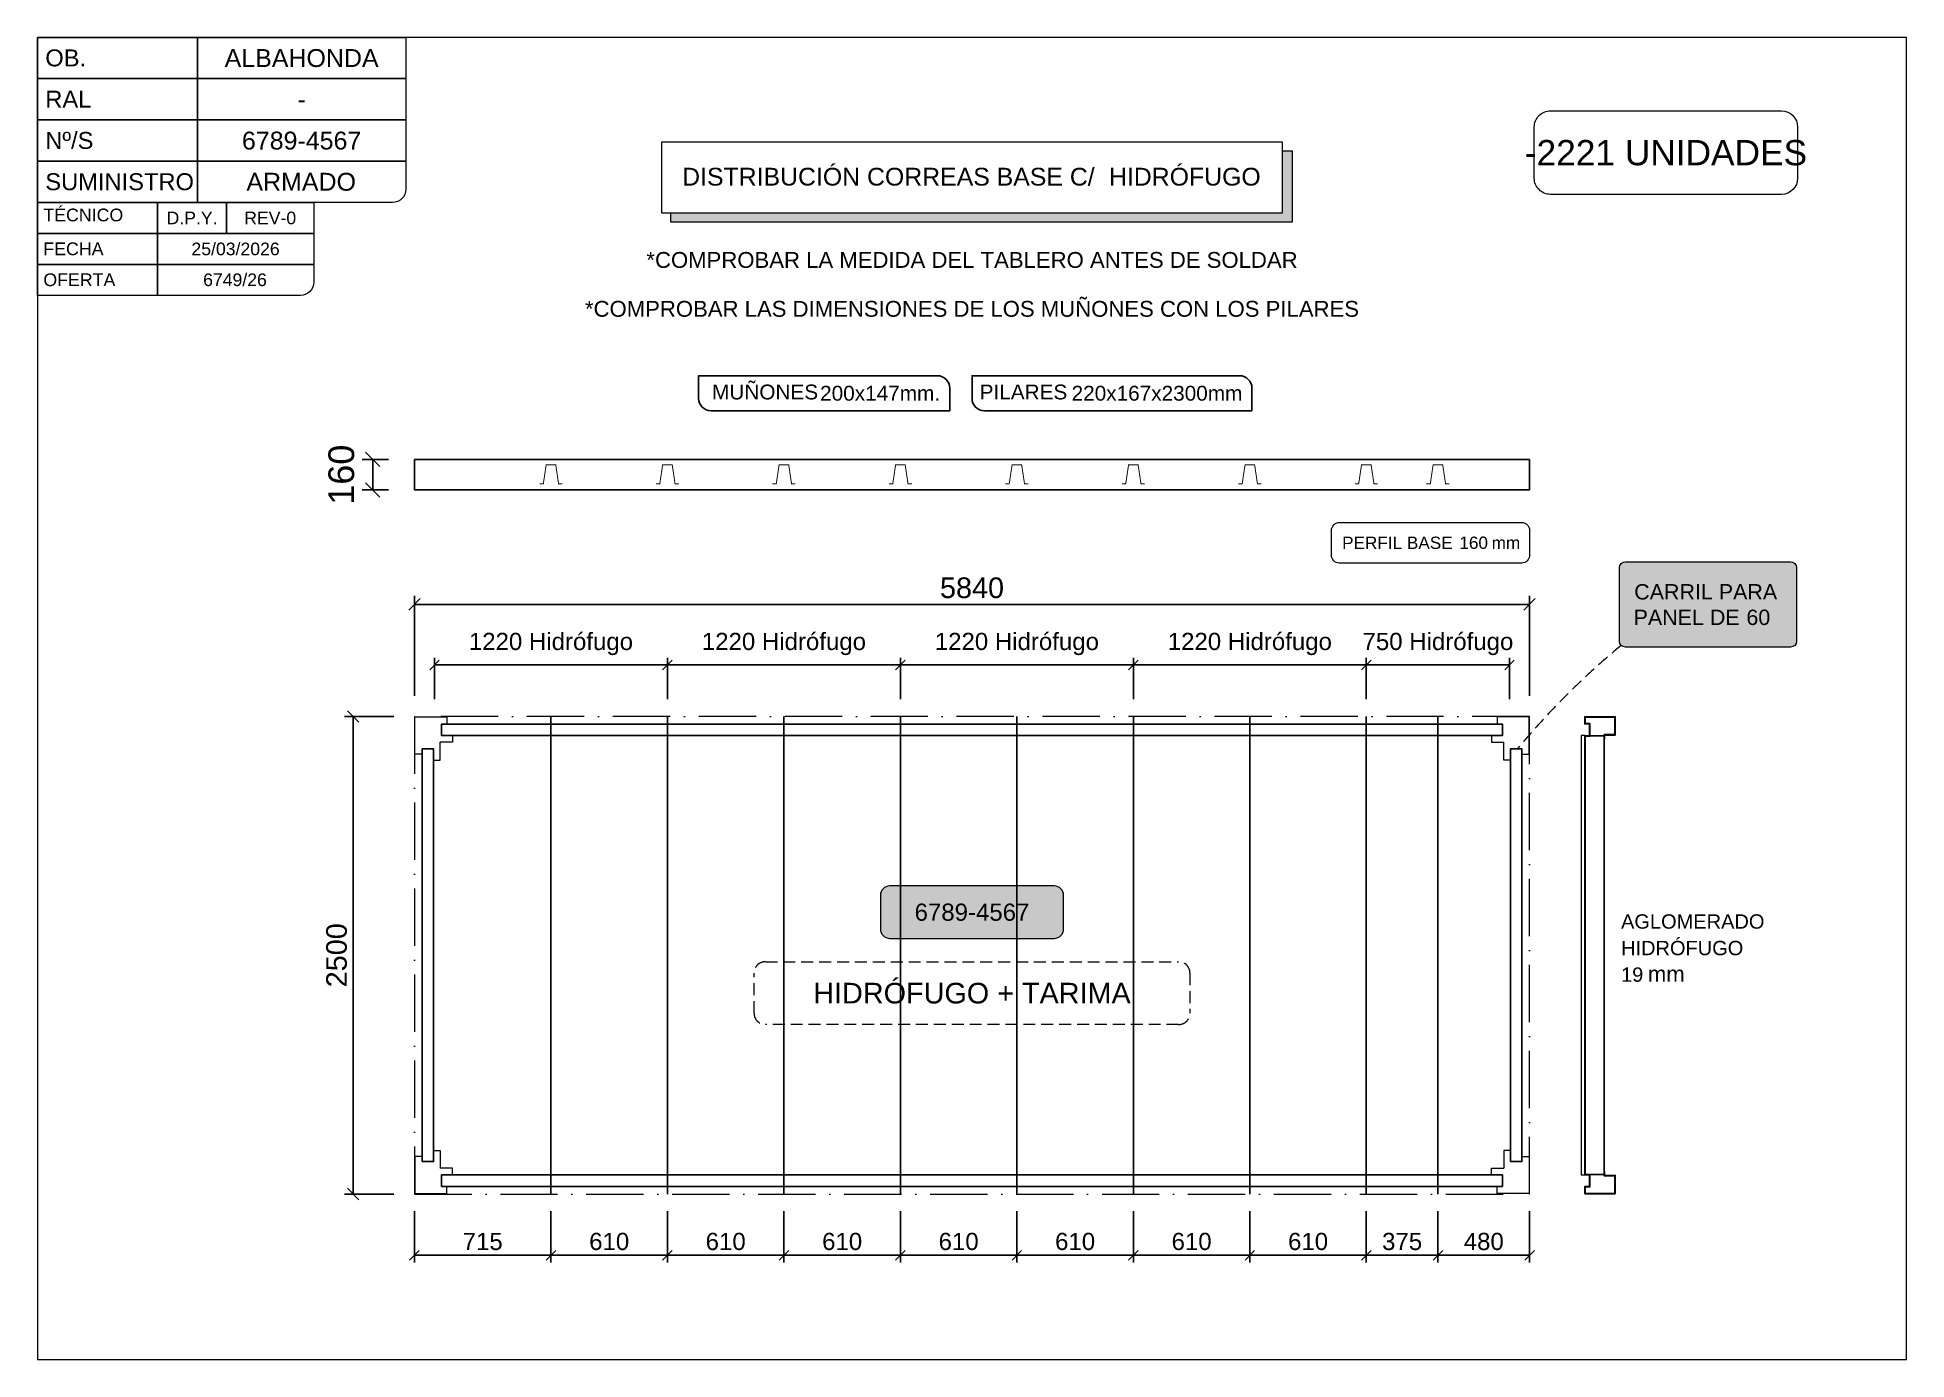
# Model space of a CAD drawing. Header units: millimetres. Extents: x 393890 to 403679, y -111189 to -104267.
import ezdxf
from ezdxf.enums import TextEntityAlignment as Align

# ---------------------------------------------------------------- set-up
doc = ezdxf.new("R2010")
doc.units = ezdxf.units.MM
doc.header["$LTSCALE"] = 25
doc.header["$PDMODE"] = 35
doc.header["$PDSIZE"] = 5
doc.linetypes.add('ACAD_ISO10W100', pattern=[18, 12, -3, 0, -3])
doc.linetypes.add('TRAZOS2', pattern=[0.375, 0.25, -0.125])
for name, color, linetype in [('_A-SOMBREJAT BLANC', 7, 'Continuous'), ('ALZ-CER-DIB', 8, 'Continuous'), ('ALZ-EST-BA-DIB', 3, 'Continuous'), ('CARRIL', 8, 'Continuous'), ('CORREAS', 4, 'Continuous'), ('PL-CER-DIB', 3, 'Continuous'), ('SOMBRAS', 7, 'Continuous'), ('TEXTO', 2, 'Continuous')]:
    doc.layers.add(name, color=color, linetype=linetype)
for name, color, linetype, lineweight in [('Cotas', 1, 'Continuous', 13), ('PL-LIM-CASETA', 8, 'ACAD_ISO10W100', 9), ('PL-PILARES', 2, 'Continuous', 18)]:
    doc.layers.add(name, color=color, linetype=linetype, lineweight=lineweight)
doc.styles.add('ARIAL', font='arial.ttf')
doc.styles.get("Standard").update_dxf_attribs({"font": 'arial.ttf'})
doc.dimstyles.new('PMP-T-50', dxfattribs={"dimscale": 50, "dimtxt": 1.8, "dimasz": 1, "dimexe": 0.75, "dimexo": 1.8, "dimgap": 0.5400000000000001, "dimtad": 1, "dimdec": 0, "dimtxsty": 'ARIAL', "dimblk1": 'OBLIQUE', "dimblk2": 'OBLIQUE', "dimsah": 1, "dimcen": 1, "dimdle": 0.75, "dimazin": 3, "dimtfac": 1, "dimtdec": 0, "dimtmove": 0, "dimatfit": 3, "dimldrblk": 'OBLIQUE'})
doc.dimstyles.new('PMP-T-60', dxfattribs={"dimscale": 60, "dimtxt": 1.8, "dimasz": 1, "dimexe": 0.75, "dimexo": 1.8, "dimgap": 0.5400000000000001, "dimtad": 1, "dimdec": 0, "dimtxsty": 'ARIAL', "dimblk1": 'OBLIQUE', "dimblk2": 'OBLIQUE', "dimsah": 1, "dimcen": 1, "dimdle": 0.75, "dimazin": 3, "dimtfac": 1, "dimtdec": 0, "dimtmove": 0, "dimatfit": 3, "dimldrblk": 'OBLIQUE'})
doc.dimstyles.new('PMP-T-75', dxfattribs={"dimscale": 75, "dimtxt": 1.8, "dimasz": 1, "dimexe": 0.75, "dimexo": 1.8, "dimgap": 0.5400000000000001, "dimtad": 1, "dimdec": 0, "dimtxsty": 'ARIAL', "dimblk1": 'OBLIQUE', "dimblk2": 'OBLIQUE', "dimsah": 1, "dimcen": 1, "dimdle": 0.75, "dimazin": 3, "dimtfac": 1, "dimtdec": 0, "dimtmove": 0, "dimatfit": 3, "dimldrblk": 'OBLIQUE'})

# ---------------------------------------------------------------- blocks, each defined once
blk = doc.blocks.new('_OBLIQUE')
at = {"color": 0, "linetype": 'ByBlock'}
blk.add_line((-0.5, -0.5), (0.5, 0.5), dxfattribs=at)
blk = doc.blocks.new('*D1')
for p, q in [((395864.5590692124, -110412.4), (395864.5590692124, -110680.9)), ((396579.5590692124, -110412.4), (396579.5590692124, -110680.9)), ((395864.5590692124, -110643.4), (396579.5590692124, -110643.4))]:
    blk.add_line(p, q)
at = {"layer": 'Defpoints'}
for p in [(395864.5590692124, -110322.4), (396579.5590692124, -110322.4), (395864.5590692124, -110643.4)]:
    blk.add_point(p, dxfattribs=at)
at = {"layer": 'Cotas', "xscale": 50, "yscale": 50, "rotation": 180}
blk.add_blockref('_OBLIQUE', (395864.5590692124, -110643.4), dxfattribs=at)
at = {"layer": 'Cotas', "xscale": 50, "yscale": 50}
blk.add_blockref('_OBLIQUE', (396579.5590692124, -110643.4), dxfattribs=at)
at = {"layer": 'Cotas', "insert": (396222.0590692124, -110571.4), "char_height": 90, "attachment_point": 5, "style": 'ARIAL'}
blk.add_mtext('715', dxfattribs=at)
blk = doc.blocks.new('*D52')
for p, q in [((396579.5590692124, -110412.4), (396579.5590692124, -110680.9)), ((397189.5590692124, -110412.4), (397189.5590692124, -110680.9)), ((396579.5590692124, -110643.4), (397189.5590692124, -110643.4))]:
    blk.add_line(p, q)
at = {"layer": 'Defpoints'}
for p in [(396579.5590692124, -110322.4), (397189.5590692124, -110322.4), (396579.5590692124, -110643.4)]:
    blk.add_point(p, dxfattribs=at)
at = {"layer": 'Cotas', "xscale": 50, "yscale": 50, "rotation": 180}
blk.add_blockref('_OBLIQUE', (396579.5590692124, -110643.4), dxfattribs=at)
at = {"layer": 'Cotas', "xscale": 50, "yscale": 50}
blk.add_blockref('_OBLIQUE', (397189.5590692124, -110643.4), dxfattribs=at)
at = {"layer": 'Cotas', "insert": (396884.5590692124, -110571.4), "char_height": 90, "attachment_point": 5, "style": 'ARIAL'}
blk.add_mtext('610', dxfattribs=at)
blk = doc.blocks.new('*D53')
for p, q in [((397189.5590692124, -110412.4), (397189.5590692124, -110680.9)), ((397799.5590692124, -110412.4), (397799.5590692124, -110680.9)), ((397189.5590692124, -110643.4), (397799.5590692124, -110643.4))]:
    blk.add_line(p, q)
at = {"layer": 'Defpoints'}
for p in [(397189.5590692124, -110322.4), (397799.5590692124, -110322.4), (397189.5590692124, -110643.4)]:
    blk.add_point(p, dxfattribs=at)
at = {"layer": 'Cotas', "xscale": 50, "yscale": 50, "rotation": 180}
blk.add_blockref('_OBLIQUE', (397189.5590692124, -110643.4), dxfattribs=at)
at = {"layer": 'Cotas', "xscale": 50, "yscale": 50}
blk.add_blockref('_OBLIQUE', (397799.5590692124, -110643.4), dxfattribs=at)
at = {"layer": 'Cotas', "insert": (397494.5590692124, -110571.4), "char_height": 90, "attachment_point": 5, "style": 'ARIAL'}
blk.add_mtext('610', dxfattribs=at)
blk = doc.blocks.new('*D69')
for p, q in [((397799.5590692124, -110412.4), (397799.5590692124, -110680.9)), ((398409.5590692124, -110412.4), (398409.5590692124, -110680.9)), ((397799.5590692124, -110643.4), (398409.5590692124, -110643.4))]:
    blk.add_line(p, q)
at = {"layer": 'Defpoints'}
for p in [(397799.5590692124, -110322.4), (398409.5590692124, -110322.4), (397799.5590692124, -110643.4)]:
    blk.add_point(p, dxfattribs=at)
at = {"layer": 'Cotas', "xscale": 50, "yscale": 50, "rotation": 180}
blk.add_blockref('_OBLIQUE', (397799.5590692124, -110643.4), dxfattribs=at)
at = {"layer": 'Cotas', "xscale": 50, "yscale": 50}
blk.add_blockref('_OBLIQUE', (398409.5590692124, -110643.4), dxfattribs=at)
at = {"layer": 'Cotas', "insert": (398104.5590692124, -110571.4), "char_height": 90, "attachment_point": 5, "style": 'ARIAL'}
blk.add_mtext('610', dxfattribs=at)
blk = doc.blocks.new('*D70')
for p, q in [((398409.5590692124, -110412.4), (398409.5590692124, -110680.9)), ((399019.5590692124, -110412.4), (399019.5590692124, -110680.9)), ((398409.5590692124, -110643.4), (399019.5590692124, -110643.4))]:
    blk.add_line(p, q)
at = {"layer": 'Defpoints'}
for p in [(398409.5590692124, -110322.4), (399019.5590692124, -110322.4), (398409.5590692124, -110643.4)]:
    blk.add_point(p, dxfattribs=at)
at = {"layer": 'Cotas', "xscale": 50, "yscale": 50, "rotation": 180}
blk.add_blockref('_OBLIQUE', (398409.5590692124, -110643.4), dxfattribs=at)
at = {"layer": 'Cotas', "xscale": 50, "yscale": 50}
blk.add_blockref('_OBLIQUE', (399019.5590692124, -110643.4), dxfattribs=at)
at = {"layer": 'Cotas', "insert": (398714.5590692124, -110571.4), "char_height": 90, "attachment_point": 5, "style": 'ARIAL'}
blk.add_mtext('610', dxfattribs=at)
blk = doc.blocks.new('*D71')
for p, q in [((399019.5590692124, -110412.4), (399019.5590692124, -110680.9)), ((399629.5590692124, -110412.4), (399629.5590692124, -110680.9)), ((399019.5590692124, -110643.4), (399629.5590692124, -110643.4))]:
    blk.add_line(p, q)
at = {"layer": 'Defpoints'}
for p in [(399019.5590692124, -110322.4), (399629.5590692124, -110322.4), (399019.5590692124, -110643.4)]:
    blk.add_point(p, dxfattribs=at)
at = {"layer": 'Cotas', "xscale": 50, "yscale": 50, "rotation": 180}
blk.add_blockref('_OBLIQUE', (399019.5590692124, -110643.4), dxfattribs=at)
at = {"layer": 'Cotas', "xscale": 50, "yscale": 50}
blk.add_blockref('_OBLIQUE', (399629.5590692124, -110643.4), dxfattribs=at)
at = {"layer": 'Cotas', "insert": (399324.5590692124, -110571.4), "char_height": 90, "attachment_point": 5, "style": 'ARIAL'}
blk.add_mtext('610', dxfattribs=at)
blk = doc.blocks.new('*D72')
for p, q in [((399629.5590692124, -110412.4), (399629.5590692124, -110680.9)), ((400239.5590692124, -110412.4), (400239.5590692124, -110680.9)), ((399629.5590692124, -110643.4), (400239.5590692124, -110643.4))]:
    blk.add_line(p, q)
at = {"layer": 'Defpoints'}
for p in [(399629.5590692124, -110322.4), (400239.5590692124, -110322.4), (399629.5590692124, -110643.4)]:
    blk.add_point(p, dxfattribs=at)
at = {"layer": 'Cotas', "xscale": 50, "yscale": 50, "rotation": 180}
blk.add_blockref('_OBLIQUE', (399629.5590692124, -110643.4), dxfattribs=at)
at = {"layer": 'Cotas', "xscale": 50, "yscale": 50}
blk.add_blockref('_OBLIQUE', (400239.5590692124, -110643.4), dxfattribs=at)
at = {"layer": 'Cotas', "insert": (399934.5590692124, -110571.4), "char_height": 90, "attachment_point": 5, "style": 'ARIAL'}
blk.add_mtext('610', dxfattribs=at)
blk = doc.blocks.new('*D73')
for p, q in [((400239.5590692124, -110412.4), (400239.5590692124, -110680.9)), ((400849.5590692124, -110412.4), (400849.5590692124, -110680.9)), ((400239.5590692124, -110643.4), (400849.5590692124, -110643.4))]:
    blk.add_line(p, q)
at = {"layer": 'Defpoints'}
for p in [(400239.5590692124, -110322.4), (400849.5590692124, -110322.4), (400239.5590692124, -110643.4)]:
    blk.add_point(p, dxfattribs=at)
at = {"layer": 'Cotas', "xscale": 50, "yscale": 50, "rotation": 180}
blk.add_blockref('_OBLIQUE', (400239.5590692124, -110643.4), dxfattribs=at)
at = {"layer": 'Cotas', "xscale": 50, "yscale": 50}
blk.add_blockref('_OBLIQUE', (400849.5590692124, -110643.4), dxfattribs=at)
at = {"layer": 'Cotas', "insert": (400544.5590692124, -110571.4), "char_height": 90, "attachment_point": 5, "style": 'ARIAL'}
blk.add_mtext('610', dxfattribs=at)
blk = doc.blocks.new('*D74')
for p, q in [((400849.5590692124, -110412.4), (400849.5590692124, -110680.9)), ((401224.5590692124, -110412.4), (401224.5590692124, -110680.9)), ((400849.5590692124, -110643.4), (401224.5590692124, -110643.4))]:
    blk.add_line(p, q)
at = {"layer": 'Defpoints'}
for p in [(400849.5590692124, -110322.4), (401224.5590692124, -110322.4), (400849.5590692124, -110643.4)]:
    blk.add_point(p, dxfattribs=at)
at = {"layer": 'Cotas', "xscale": 50, "yscale": 50, "rotation": 180}
blk.add_blockref('_OBLIQUE', (400849.5590692124, -110643.4), dxfattribs=at)
at = {"layer": 'Cotas', "xscale": 50, "yscale": 50}
blk.add_blockref('_OBLIQUE', (401224.5590692124, -110643.4), dxfattribs=at)
at = {"layer": 'Cotas', "insert": (401037.0590692124, -110571.4), "char_height": 90, "attachment_point": 5, "style": 'ARIAL'}
blk.add_mtext('375', dxfattribs=at)
blk = doc.blocks.new('*D75')
for p, q in [((401224.5590692124, -110412.4), (401224.5590692124, -110680.9)), ((401704.5590692124, -110412.4), (401704.5590692124, -110680.9)), ((401224.5590692124, -110643.4), (401704.5590692124, -110643.4))]:
    blk.add_line(p, q)
at = {"layer": 'Defpoints'}
for p in [(401224.5590692124, -110322.4), (401704.5590692124, -110322.4), (401224.5590692124, -110643.4)]:
    blk.add_point(p, dxfattribs=at)
at = {"layer": 'Cotas', "xscale": 50, "yscale": 50, "rotation": 180}
blk.add_blockref('_OBLIQUE', (401224.5590692124, -110643.4), dxfattribs=at)
at = {"layer": 'Cotas', "xscale": 50, "yscale": 50}
blk.add_blockref('_OBLIQUE', (401704.5590692124, -110643.4), dxfattribs=at)
at = {"layer": 'Cotas', "insert": (401464.5590692124, -110571.4), "char_height": 90, "attachment_point": 5, "style": 'ARIAL'}
blk.add_mtext('480', dxfattribs=at)
blk = doc.blocks.new('*D76')
for p, q in [((395864.5590692124, -107714.4), (395864.5590692124, -107190.4)), ((395864.5590692124, -107235.4), (401704.5590692124, -107235.4)), ((401704.5590692124, -107714.4), (401704.5590692124, -107190.4))]:
    blk.add_line(p, q)
at = {"layer": 'Defpoints'}
for p in [(395864.5590692124, -107235.4), (395864.5590692124, -107822.4), (401704.5590692124, -107822.4)]:
    blk.add_point(p, dxfattribs=at)
at = {"layer": 'Cotas', "xscale": 60, "yscale": 60, "rotation": 180}
blk.add_blockref('_OBLIQUE', (395864.5590692124, -107235.4), dxfattribs=at)
at = {"layer": 'Cotas', "xscale": 60, "yscale": 60}
blk.add_blockref('_OBLIQUE', (401704.5590692124, -107235.4), dxfattribs=at)
at = {"layer": 'Cotas', "insert": (398784.5590692124, -107149), "char_height": 108, "attachment_point": 5, "style": 'ARIAL'}
blk.add_mtext('5840', dxfattribs=at)
blk = doc.blocks.new('*D77')
for p, q in [((395969.5590692124, -107732.4), (395969.5590692124, -107514.9)), ((395969.5590692124, -107552.4), (397189.5590692124, -107552.4)), ((397189.5590692124, -107732.4), (397189.5590692124, -107514.9))]:
    blk.add_line(p, q)
at = {"layer": 'Defpoints'}
for p in [(395969.5590692124, -107552.4), (395969.5590692124, -107822.4), (397189.5590692124, -107822.4)]:
    blk.add_point(p, dxfattribs=at)
at = {"layer": 'Cotas', "xscale": 50, "yscale": 50, "rotation": 180}
blk.add_blockref('_OBLIQUE', (395969.5590692124, -107552.4), dxfattribs=at)
at = {"layer": 'Cotas', "xscale": 50, "yscale": 50}
blk.add_blockref('_OBLIQUE', (397189.5590692124, -107552.4), dxfattribs=at)
at = {"layer": 'Cotas', "insert": (396579.5590692124, -107442.9), "char_height": 90, "attachment_point": 5, "style": 'ARIAL'}
blk.add_mtext('1220 Hidrófugo', dxfattribs=at)
blk = doc.blocks.new('*D78')
for p, q in [((397189.5590692124, -107732.4), (397189.5590692124, -107514.9)), ((397189.5590692124, -107552.4), (398409.5590692124, -107552.4)), ((398409.5590692124, -107732.4), (398409.5590692124, -107514.9))]:
    blk.add_line(p, q)
at = {"layer": 'Defpoints'}
for p in [(397189.5590692124, -107552.4), (397189.5590692124, -107822.4), (398409.5590692124, -107822.4)]:
    blk.add_point(p, dxfattribs=at)
at = {"layer": 'Cotas', "xscale": 50, "yscale": 50, "rotation": 180}
blk.add_blockref('_OBLIQUE', (397189.5590692124, -107552.4), dxfattribs=at)
at = {"layer": 'Cotas', "xscale": 50, "yscale": 50}
blk.add_blockref('_OBLIQUE', (398409.5590692124, -107552.4), dxfattribs=at)
at = {"layer": 'Cotas', "insert": (397799.5590692124, -107442.9), "char_height": 90, "attachment_point": 5, "style": 'ARIAL'}
blk.add_mtext('1220 Hidrófugo', dxfattribs=at)
blk = doc.blocks.new('*D252')
for p, q in [((398409.5590692124, -107732.4), (398409.5590692124, -107514.9)), ((398409.5590692124, -107552.4), (399629.5590692124, -107552.4)), ((399629.5590692124, -107732.4), (399629.5590692124, -107514.9))]:
    blk.add_line(p, q)
at = {"layer": 'Defpoints'}
for p in [(398409.5590692124, -107552.4), (398409.5590692124, -107822.4), (399629.5590692124, -107822.4)]:
    blk.add_point(p, dxfattribs=at)
at = {"layer": 'Cotas', "xscale": 50, "yscale": 50, "rotation": 180}
blk.add_blockref('_OBLIQUE', (398409.5590692124, -107552.4), dxfattribs=at)
at = {"layer": 'Cotas', "xscale": 50, "yscale": 50}
blk.add_blockref('_OBLIQUE', (399629.5590692124, -107552.4), dxfattribs=at)
at = {"layer": 'Cotas', "insert": (399019.5590692124, -107442.9), "char_height": 90, "attachment_point": 5, "style": 'ARIAL'}
blk.add_mtext('1220 Hidrófugo', dxfattribs=at)
blk = doc.blocks.new('*D253')
for p, q in [((399629.5590692124, -107732.4), (399629.5590692124, -107514.9)), ((399629.5590692124, -107552.4), (400849.5590692124, -107552.4)), ((400849.5590692124, -107732.4), (400849.5590692124, -107514.9))]:
    blk.add_line(p, q)
at = {"layer": 'Defpoints'}
for p in [(399629.5590692124, -107552.4), (399629.5590692124, -107822.4), (400849.5590692124, -107822.4)]:
    blk.add_point(p, dxfattribs=at)
at = {"layer": 'Cotas', "xscale": 50, "yscale": 50, "rotation": 180}
blk.add_blockref('_OBLIQUE', (399629.5590692124, -107552.4), dxfattribs=at)
at = {"layer": 'Cotas', "xscale": 50, "yscale": 50}
blk.add_blockref('_OBLIQUE', (400849.5590692124, -107552.4), dxfattribs=at)
at = {"layer": 'Cotas', "insert": (400239.5590692124, -107442.9), "char_height": 90, "attachment_point": 5, "style": 'ARIAL'}
blk.add_mtext('1220 Hidrófugo', dxfattribs=at)
blk = doc.blocks.new('*D254')
for p, q in [((400849.5590692124, -107732.4), (400849.5590692124, -107514.9)), ((400849.5590692124, -107552.4), (401599.5590692124, -107552.4)), ((401599.5590692124, -107732.4), (401599.5590692124, -107514.9))]:
    blk.add_line(p, q)
at = {"layer": 'Defpoints'}
for p in [(400849.5590692124, -107552.4), (400849.5590692124, -107822.4), (401599.5590692124, -107822.4)]:
    blk.add_point(p, dxfattribs=at)
at = {"layer": 'Cotas', "xscale": 50, "yscale": 50, "rotation": 180}
blk.add_blockref('_OBLIQUE', (400849.5590692124, -107552.4), dxfattribs=at)
at = {"layer": 'Cotas', "xscale": 50, "yscale": 50}
blk.add_blockref('_OBLIQUE', (401599.5590692124, -107552.4), dxfattribs=at)
at = {"layer": 'Cotas', "insert": (401224.5590692124, -107442.9), "char_height": 90, "attachment_point": 5, "style": 'ARIAL'}
blk.add_mtext('750 Hidrófugo', dxfattribs=at)
blk = doc.blocks.new('CORREA BASE')
at = {"layer": 'ALZ-CER-DIB', "const_width": 5}
blk.add_lwpolyline([(-60, -100), (-40, -100), (-25, 0), (25, 0), (40, -100), (60, -100)], dxfattribs=at)
blk = doc.blocks.new('*D255')
at = {"color": 5}
for p, q in [((395729.5590692124, -106476.4), (395590.3090692124, -106476.4)), ((395646.5590692124, -106636.4), (395646.5590692124, -106476.4)), ((395729.5590692124, -106636.4), (395590.3090692124, -106636.4))]:
    blk.add_line(p, q, dxfattribs=at)
at = {"layer": 'Defpoints'}
for p in [(395864.5590692124, -106476.4), (395646.5590692124, -106636.4), (395864.5590692124, -106636.4)]:
    blk.add_point(p, dxfattribs=at)
at = {"layer": 'Cotas', "color": 5, "xscale": 75, "yscale": 75}
for p, rotation in [((395646.5590692124, -106476.4), 270), ((395646.5590692124, -106636.4), 90)]:
    blk.add_blockref('_OBLIQUE', p, dxfattribs=dict(at, rotation=rotation))
at = {"layer": 'Cotas', "color": 5, "insert": (395482.3090692124, -106556.4), "char_height": 135, "attachment_point": 5, "rotation": 90, "style": 'ARIAL'}
blk.add_mtext('160', dxfattribs=at)
blk = doc.blocks.new('*D318')
for p, q in [((395756.5590692124, -107822.4), (395498.5590692124, -107822.4)), ((395543.5590692124, -110322.4), (395543.5590692124, -107822.4)), ((395756.5590692124, -110322.4), (395498.5590692124, -110322.4))]:
    blk.add_line(p, q)
at = {"layer": 'Defpoints'}
for p in [(395864.5590692124, -107822.4), (395543.5590692124, -110322.4), (395864.5590692124, -110322.4)]:
    blk.add_point(p, dxfattribs=at)
at = {"layer": 'Cotas', "xscale": 60, "yscale": 60}
for p, rotation in [((395543.5590692124, -107822.4), 90), ((395543.5590692124, -110322.4), 270)]:
    blk.add_blockref('_OBLIQUE', p, dxfattribs=dict(at, rotation=rotation))
at = {"layer": 'Cotas', "insert": (395457.1590692124, -109072.4), "char_height": 108, "attachment_point": 5, "rotation": 90, "style": 'ARIAL'}
blk.add_mtext('2500', dxfattribs=at)
blk = doc.blocks.new('BLOQUE TABLERO SECCIÓN')
at = {"layer": 'TEXTO', "style": 'ARIAL'}
blk.add_text('mm', height=82.86719530218696, dxfattribs=at).set_placement((140.3872687756084, 0))
for tag, p in [('TIPO_TABLERO', (5.82077e-11, 255.7915899659128)), ('TABLERO', (0, 116.7941578751342)), ('NÚMERO_GROSOR_TABLERO', (0, -22.20327421555703))]:
    blk.add_attdef(tag, text='', height=75, dxfattribs=at).set_placement(p, align=Align.BOTTOM_LEFT)
blk = doc.blocks.new('RECUADRO H PERFIL BASE Xmm')
at = {"layer": 'Cotas', "color": 4}
blk.add_lwpolyline([(-996.3547588953516, 106.3174893479154), (-41.34864671132527, 106.3174893479154, -0.4142135623730951), (0, 64.96884263664833), (0, -64.96884263664833, -0.4142135623730951), (-41.34864671132527, -106.3174893479154), (-996.3547588953516, -106.3174893479154, -0.4142135623730951), (-1037.70340560656, -64.96884263664833), (-1037.70340560656, 64.96884263664833, -0.4142135623730951)], format="xyb", close=True, dxfattribs=at)
at = {"layer": 'TEXTO', "color": 4, "style": 'ARIAL'}
for s, p in [('PERFIL BASE', (-981.7459112281794, -32.14687481688452)), ('mm', (-198.6054207630805, -32.14687481688452))]:
    blk.add_text(s, height=64.29374963378903, dxfattribs=at).set_placement(p)
blk.add_attdef('HBASE', text='', height=64.29374963378903, dxfattribs=at).set_placement((-367.7164143821574, -51.1806315297581), align=Align.BOTTOM_LEFT)
blk = doc.blocks.new('RECUADROS MEDIDAS PILARES - MUÑONES')
at = {"layer": 'TEXTO', "color": 5}
for points in [[(-181.7848605138133, 0), (-1431.506919385923, 0), (-1431.506919385923, -118.572536593565, 0.4142135623730951), (-1366.661986156832, -183.417469822627), (-116.9399272845476, -183.417469822627), (-116.9399272845476, -64.84493322912022, 0.4142135623730951)], [(1401.150586014671, 0), (0, 0), (0, -118.572536593565, 0.4142135623730951), (64.84493322909111, -183.417469822627), (1465.995519243588, -183.417469822627), (1465.995519243588, -64.84493322912022, 0.4142135623730951)]]:
    blk.add_lwpolyline(points, format="xyb", close=True, dxfattribs=at)
at = {"layer": 'TEXTO', "color": 5, "style": 'ARIAL'}
for s, p in [(' MUÑONES ', (-1391.560626826074, -124.1830782154284)), ('PILARES ', (39.94629256002372, -124.1830782154284))]:
    blk.add_text(s, height=77.8139198748949, dxfattribs=at).set_placement(p)
for tag, p in [('MUÑONES', (-167.1637285270844, -91.70873491129896)), ('PILARES', (1415.771718001051, -91.70873491129896))]:
    blk.add_attdef(tag, text='', height=77.8139198748949, dxfattribs=at).set_placement(p, align=Align.MIDDLE_RIGHT)
blk = doc.blocks.new('RECUADRO TÍTULO PLANO')
at = {"layer": '_A-SOMBREJAT BLANC'}
h = blk.add_hatch(color=7, dxfattribs=at)
h.dxf.hatch_style = 1
h.paths.add_polyline_path([(1676.562965167686, -47.15003236467601), (1625.051092675828, -47.15003236467601), (1625.051092675828, -374.2477432525484), (-1577.90106031124, -374.2477432525484), (-1577.90106031124, -421.3977756172243), (1676.562965167686, -421.3977756172243)])
at = {"layer": 'Cotas'}
blk.add_lwpolyline([(-1625.051092675828, 0), (1625.051092675828, 0), (1625.051092675828, -374.2477432525484), (-1625.051092675828, -374.2477432525484)], close=True, dxfattribs=at)
blk.add_lwpolyline([(1625.051092675828, -47.15003236467601), (1676.562965167686, -47.15003236467601), (1676.562965167686, -421.3977756172243), (-1577.90106031124, -421.3977756172243), (-1577.90106031124, -374.2477432525484)], dxfattribs=at)
at = {"layer": 'TEXTO', "style": 'ARIAL'}
blk.add_text('DISTRIBUCIÓN CORREAS BASE C/', height=93.09413147860595, dxfattribs=at).set_placement((-1517.966445282858, -229.8752468653838))
blk.add_attdef('TABLERO', (717.3500722852768, -229.8752468653983), '', height=93.09413147860595, dxfattribs=at)
blk = doc.blocks.new('RECUADRO NÚMERO DE UD (MÓDULOS) NUMERO SERIE')
at = {"layer": 'Cotas', "color": 6}
blk.add_lwpolyline([(-604.5467599338735, 218.6583502332942), (604.5467599336407, 218.658350233236, -0.4142135623730951), (689.5866431149768, 133.6184670520742), (689.5866431149768, -133.6184670520451, -0.4142135623730951), (604.5467599336407, -218.6583502332651), (-604.5467599338735, -218.6583502332069, -0.4142135623730951), (-689.5866431149768, -133.6184670520451), (-689.5866431149768, 133.6184670520742, -0.4142135623730951)], format="xyb", close=True, dxfattribs=at)
at = {"layer": 'TEXTO', "color": 6, "style": 'ARIAL'}
blk.add_attdef('4UNIDADES_1UNIDAD', text='', height=132.2300339432307, dxfattribs=at).set_placement((5.82077e-11, 1.45519e-11), align=Align.MIDDLE_CENTER)
blk = doc.blocks.new('CARRIL PARA PANEL DE Xmm')
at = {"layer": '_A-SOMBREJAT BLANC', "transparency": 33554495}
h = blk.add_hatch(color=3, dxfattribs=at)
h.dxf.hatch_style = 1
edge = h.paths.add_edge_path()
edge.add_line((22.15878310450353, 437.3994974235393), (886.7396088822278, 437.3994974235393))
edge.add_arc((886.7396088822278, 406.0622458585858), 31.33725156495348, 0, 90, ccw=False)
edge.add_line((918.0768604471813, 406.0622458585858), (918.0768604471813, 22.15878310422704))
edge.add_arc((886.7396088822278, 22.15878310422704), 31.33725156495348, -90, 0, ccw=False)
edge.add_line((886.7396088822278, -9.178468460726435), (22.15878310450353, -9.178468460726435))
edge.add_arc((22.15878310450353, 22.15878310422704), 31.33725156495348, 180, 270, ccw=False)
edge.add_line((-9.178468460449947, 22.15878310422704), (-9.178468460449947, 406.0622458585858))
edge.add_arc((22.15878310450353, 406.0622458585858), 31.33725156495348, 90, 180, ccw=False)
at = {"layer": 'Cotas', "color": 2, "elevation": 14394.58967002658}
blk.add_lwpolyline([(22.15878310450353, 437.3994974235393), (886.7396088822278, 437.3994974235393, -0.4142135623730951), (918.0768604471813, 406.0622458585858), (918.0768604471813, 22.15878310422704, -0.4142135623730951), (886.7396088822278, -9.178468460726435), (22.15878310450353, -9.178468460726435, -0.4142135623730951), (-9.178468460449947, 22.15878310422704), (-9.178468460449947, 406.0622458585858, -0.4142135623730951)], format="xyb", close=True, dxfattribs=at)
at = {"layer": 'TEXTO', "style": 'ARIAL'}
for s, p in [('CARRIL PARA', (68.08760014281143, 240.2176428178063, 14394.58967002658)), ('PANEL DE', (65.0172483328497, 106.2552692050667, 14394.58967002658))]:
    blk.add_text(s, height=80.377424167644, dxfattribs=at).set_placement(p)
blk.add_attdef('CARRIL', text='', height=80.377424167644, dxfattribs=at).set_placement((655.6558651892701, 82.4600426779507), align=Align.BOTTOM_LEFT)
blk = doc.blocks.new('RECUADRO TABLERO Y SUELO')
at = {"layer": 'Cotas', "linetype": 'TRAZOS2', "ltscale": 10, "transparency": 33554559}
blk.add_lwpolyline([(-1081.597046915442, 164.5221550817659), (1081.597046915267, 164.5221550817659, -0.4142135623730951), (1141.546507990686, 104.5726940063759), (1141.546507990686, -104.5726940063468, -0.4142135623730951), (1081.597046915267, -164.5221550817659), (-1081.597046915442, -164.5221550817659, -0.4142135623730951), (-1141.546507990744, -104.5726940063468), (-1141.546507990744, 104.5726940063759, -0.4142135623730951)], format="xyb", close=True, dxfattribs=at)
at = {"layer": 'TEXTO', "style": 'ARIAL'}
blk.add_attdef('TABLERO_SUELO', text='', height=107.909, dxfattribs=at).set_placement((0, 0), align=Align.MIDDLE_CENTER)
blk = doc.blocks.new('BLOQUE NÚMERO SERIE')
at = {"layer": 'SOMBRAS', "transparency": 33554495}
h = blk.add_hatch(color=3, dxfattribs=at)
h.dxf.hatch_style = 1
edge = h.paths.add_edge_path()
edge.add_arc((-429.9241278418628, 87.21737621192003), 50.00000000008725, 89.99999999989996, 179.9999999998999)
edge.add_line((-479.9241278419501, 87.21737621200737), (-479.9241278419501, -87.21737621199283))
edge.add_arc((-429.9241278418628, -87.21737621190552), 50.00000000008731, 180.0000000001, 270.0000000001)
edge.add_line((-429.9241278417755, -137.2173762119928), (429.9241278416594, -137.2173762119928))
edge.add_arc((429.9241278417174, -87.2173762119347), 50.00000000005808, 269.9999999999334, 359.9999999999334)
edge.add_line((479.9241278417755, -87.21737621199281), (479.9241278417755, 87.21737621200737))
edge.add_arc((429.9241278417175, 87.21737621194922), 50.00000000005804, 6.66196e-11, 90.00000000006663)
edge.add_line((429.9241278416594, 137.2173762120073), (-429.9241278417755, 137.2173762120073))
at = {"layer": 'Cotas', "color": 2}
blk.add_lwpolyline([(-429.9241278417755, 137.2173762120073, 0.4142135623730951), (-479.9241278419501, 87.21737621200737), (-479.9241278419501, -87.21737621199281, 0.4142135623730951), (-429.9241278417755, -137.2173762119928), (429.9241278416594, -137.2173762119928, 0.4142135623730951), (479.9241278417755, -87.21737621199281), (479.9241278417755, 87.21737621200737, 0.4142135623730951), (429.9241278416594, 137.2173762120073)], format="xyb", close=True, dxfattribs=at)
at = {"layer": 'TEXTO', "style": 'ARIAL'}
blk.add_attdef('SERIE', text='', height=90, dxfattribs=at).set_placement((-1.164153e-10, 1.45519e-11), align=Align.MIDDLE_CENTER)
blk = doc.blocks.new('PILAR PANEL 60 ANCHO 2350')
at = {"layer": 'PL-PILARES'}
for p, q in [((0, 0), (-2, 0)), ((-168.9999999999418, -2.000000000087311), (-168.9999999999418, -40.00000000008731)), ((-2, -2.000000000087311), (-168.9999999999418, -2.000000000087311)), ((-168.9999999999418, -40.00000000008731), (-141.9999999999418, -40)), ((-141.9999999999418, -40), (-141.9999999999418, -100)), ((-2, -197.0000000000873), (-2, -2.000000000087311)), ((-199.9999999999418, -100), (-141.9999999999418, -100)), ((-199.9999999999418, -100), (-199.9999999999418, -135)), ((-199.9999999999418, -135), (-134.9999999999418, -135)), ((-134.9999999998253, -228.0000000000873), (-134.9999999999418, -135)), ((-39.99999999994179, -170), (-99.9999999999418, -170)), ((-99.9999999999418, -170), (-99.9999999999418, -228.0000000000873)), ((-39.99999999994179, -170), (-39.99999999994179, -197.0000000000873)), ((-99.99999999982538, -228.0000000000873), (-134.9999999998253, -228.0000000000873))]:
    blk.add_line(p, q, dxfattribs=at)
blk.add_lwpolyline([(-39.99999999994179, -197.0000000000873), (-2, -197.0000000000873)], dxfattribs=at)

msp = doc.modelspace()

# ---------------------------------------------------------------- linework, layer by layer
at = {"layer": 'ALZ-EST-BA-DIB'}
for p, q in [((395864.5590692124, -106636.4), (395864.5590692124, -106476.4)), ((395864.5590692124, -106476.4), (401704.5590692124, -106476.4)), ((401704.5590692124, -106476.4), (401704.5590692124, -106636.4)), ((401704.5590692124, -106636.4), (395864.5590692124, -106636.4))]:
    msp.add_line(p, q, dxfattribs=at)
at = {"layer": 'CARRIL', "color": 8}
for points in [[(396006.5590692124, -107922.4), (401562.5590692124, -107922.4), (401562.5590692124, -107862.4), (396006.5590692124, -107862.4)], [(395904.5590692124, -110152.4), (395964.5590692124, -110152.4), (395964.5590692124, -107992.4), (395904.5590692124, -107992.4)], [(401604.5590692124, -110152.4), (401664.5590692124, -110152.4), (401664.5590692124, -107992.4), (401604.5590692124, -107992.4)], [(396006.5590692124, -110282.4), (401562.5590692124, -110282.4), (401562.5590692124, -110222.4), (396006.5590692124, -110222.4)]]:
    msp.add_lwpolyline(points, close=True, dxfattribs=at)
at = {"layer": 'CORREAS', "color": 4}
for p, q in [((396579.5590692124, -110322.4), (396579.5590692124, -107822.4)), ((397189.5590692124, -110322.4), (397189.5590692124, -107822.4)), ((397799.5590692124, -110322.4), (397799.5590692124, -107822.4)), ((398409.5590692124, -110322.4), (398409.5590692124, -107822.4)), ((399019.5590692124, -110322.4), (399019.5590692124, -107822.4)), ((399629.5590692124, -110322.4), (399629.5590692124, -107822.4)), ((400239.5590692124, -110322.4), (400239.5590692124, -107822.4)), ((400849.5590692124, -110322.4), (400849.5590692124, -107822.4)), ((401224.5590692124, -110322.4), (401224.5590692124, -107822.4))]:
    msp.add_line(p, q, dxfattribs=at)
msp.add_lwpolyline([(401995.5590692124, -110220.4), (402095.5590692124, -110220.4), (402095.5590692124, -107924.4), (401995.5590692124, -107924.4)], close=True, dxfattribs=at)
at = {"layer": 'Cotas'}
for points in [[(393890, -104266.81382327354), (394728.1510228889, -104266.81382327354), (394728.1510228889, -104482.89658098789), (393890, -104482.89658098789)], [(393890, -111189.4), (403679.06938578404, -111189.4), (403679.06938578404, -104266.81382327354), (393890, -104266.81382327354)], [(394728.1510228889, -104266.81382327354), (395819.46689418063, -104266.81382327354), (395819.46689418063, -104482.89658098789), (394728.1510228889, -104482.89658098789)], [(393890, -104482.89658098789), (394728.1510228889, -104482.89658098789), (394728.1510228889, -104698.97933870238), (393890, -104698.97933870238)], [(394728.1510228889, -104482.89658098789), (395819.46689418063, -104482.89658098789), (395819.46689418063, -104698.97933870238), (394728.1510228889, -104698.97933870238)], [(393890, -104698.97933870238), (394728.1510228889, -104698.97933870238), (394728.1510228889, -104915.0620964167), (393890, -104915.0620964167)], [(394728.1510228889, -104698.97933870238), (395819.46689418063, -104698.97933870238), (395819.46689418063, -104915.0620964167), (394728.1510228889, -104915.0620964167)], [(393890, -104915.0620964167), (394728.1510228889, -104915.0620964167), (394728.1510228889, -105131.1448541312), (393890, -105131.1448541312)], [(393890, -105131.1448541312), (394518.6132671658, -105131.1448541312), (394518.6132671658, -105293.20692241706), (393890, -105293.20692241706)], [(394518.6132671658, -105131.1448541312), (395337.100170635, -105131.1448541312), (395337.100170635, -105293.20692241706), (394518.6132671658, -105293.20692241706)], [(394881.22212960065, -105131.1448541312), (394881.22212960065, -105293.20692241706)], [(393890, -105293.20692241706), (394518.6132671658, -105293.20692241706), (394518.6132671658, -105455.26899070287), (393890, -105455.26899070287)], [(394518.6132671658, -105293.20692241706), (395337.100170635, -105293.20692241706), (395337.100170635, -105455.26899070287), (394518.6132671658, -105455.26899070287)], [(393890, -105455.26899070287), (394518.6132671658, -105455.26899070287), (394518.6132671658, -105617.3310589887), (393890, -105617.3310589887)]]:
    msp.add_lwpolyline(points, close=True, dxfattribs=at)
for points in [[(394728.1510228889, -104915.0620964167), (395819.46689418063, -104915.0620964167), (395819.46689418063, -105062.20578451378, -0.4142135623730951), (395750.53096830944, -105131.1448541312), (394728.1510228889, -105131.1448541312)], [(394518.6132671658, -105455.26899070287), (395337.100170635, -105455.26899070287), (395337.100170635, -105548.39198937127, -0.4142135623730951), (395268.1642447644, -105617.3310589887), (394518.6132671658, -105617.3310589887)]]:
    msp.add_lwpolyline(points, format="xyb", close=True, dxfattribs=at)
at = {"layer": 'Cotas', "color": 2}
msp.add_lwpolyline([(401974.5590692124, -110222.4), (401993.5590692124, -110222.4), (401993.5590692124, -107922.4), (401974.5590692124, -107922.4)], close=True, dxfattribs=at)
at = {"layer": 'Cotas', "color": 2, "linetype": 'TRAZOS2', "ltscale": 10, "transparency": 33554559}
msp.add_arc((404906.95906921243, -110729.09999999999), 4262.1, 129.7, 140.1, dxfattribs=at)
at = {"layer": 'PL-CER-DIB'}
for points in [[(402097.4268673314, -107940.40418396758), (402095.4268673314, -107940.40418396758), (402095.4268673314, -107917.40418396758), (402151.42686733115, -107917.40418396798), (402151.42686733115, -107825.40418396798), (401995.4268673314, -107825.40418396804), (401995.4268673314, -107859.40418396804), (402020.4268673314, -107859.40418396804), (402020.4268673314, -107925.40418396804), (401995.4268673314, -107925.40418396804), (401995.4268673314, -107948.40418396804), (401993.4268673314, -107948.40418396804), (401993.4268673314, -107923.40418396804), (402018.4268673314, -107923.40418396804), (402018.4268673314, -107861.40418396804), (401993.4268673314, -107861.40418396804), (401993.4268673314, -107823.40418396804), (402153.42686733115, -107823.40418396798), (402153.42686733115, -107919.40418396798), (402097.4268673314, -107919.40418396758)], [(402097.4268673314, -110204.39581603241), (402095.4268673314, -110204.39581603241), (402095.4268673314, -110227.39581603241), (402151.42686733115, -110227.395816032), (402151.42686733115, -110319.395816032), (401995.4268673314, -110319.39581603195), (401995.4268673314, -110285.39581603195), (402020.4268673314, -110285.39581603195), (402020.4268673314, -110219.39581603195), (401995.4268673314, -110219.39581603195), (401995.4268673314, -110196.39581603195), (401993.4268673314, -110196.39581603195), (401993.4268673314, -110221.39581603195), (402018.4268673314, -110221.39581603195), (402018.4268673314, -110283.39581603195), (401993.4268673314, -110283.39581603195), (401993.4268673314, -110321.39581603195), (402153.42686733115, -110321.395816032), (402153.42686733115, -110225.395816032), (402097.4268673314, -110225.39581603241)]]:
    msp.add_lwpolyline(points, close=True, dxfattribs=at)
at = {"layer": 'PL-LIM-CASETA'}
msp.add_lwpolyline([(395864.5590692124, -110322.4), (401704.5590692124, -110322.4), (401704.5590692124, -107822.4), (395864.5590692124, -107822.4)], close=True, dxfattribs=at)

# ---------------------------------------------------------------- block references
at = {"layer": 'ALZ-CER-DIB'}
for p in [(396579.5590692124, -106504.12), (397189.5590692124, -106504.12), (397799.5590692124, -106504.12), (398409.5590692124, -106504.12), (399019.5590692124, -106504.12), (399629.5590692124, -106504.12), (400239.5590692124, -106504.12), (400849.5590692124, -106504.12), (401224.5590692124, -106504.12)]:
    msp.add_blockref('CORREA BASE', p, dxfattribs=at)
at = {"layer": 'Cotas'}
for name, p, values in [('RECUADRO NÚMERO DE UD (MÓDULOS) NUMERO SERIE', (402418.7590692124, -104870.1405), {'4UNIDADES_1UNIDAD': '-2221 UNIDADES'}), ('RECUADRO TÍTULO PLANO', (398784.5590692124, -104812.79999999999), {'TABLERO': 'HIDRÓFUGO'}), ('RECUADRO H PERFIL BASE Xmm', (401704.5590692124, -106912.9), {'HBASE': '160'}), ('CARRIL PARA PANEL DE Xmm', (402184.4667692124, -107449.8422), {'CARRIL': '60'})]:
    msp.add_blockref(name, p, dxfattribs=at).add_auto_attribs(values)
at = {"layer": 'PL-PILARES', "xscale": -1}
msp.add_blockref('PILAR PANEL 60 ANCHO 2350', (395864.5590692124, -107822.4), dxfattribs=at)
at = {"layer": 'PL-PILARES'}
msp.add_blockref('PILAR PANEL 60 ANCHO 2350', (401704.5590692124, -107822.4), dxfattribs=at)
at = {"layer": 'PL-PILARES', "rotation": 180}
msp.add_blockref('PILAR PANEL 60 ANCHO 2350', (395864.5590692124, -110322.4), dxfattribs=at)
at = {"layer": 'PL-PILARES', "xscale": -1, "rotation": 180}
msp.add_blockref('PILAR PANEL 60 ANCHO 2350', (401704.5590692124, -110322.4), dxfattribs=at)
at = {"layer": 'TEXTO'}
for name, p, values in [('RECUADROS MEDIDAS PILARES - MUÑONES', (398784.5590692124, -106038.09999999999), {'PILARES': '220x167x2300mm', 'MUÑONES': '200x147mm.'}), ('BLOQUE NÚMERO SERIE', (398784.5590692124, -108846.79999999999), {'SERIE': '6789-4567'}), ('BLOQUE TABLERO SECCIÓN', (402183.5590692124, -109211.4), {'TIPO_TABLERO': 'AGLOMERADO', 'NÚMERO_GROSOR_TABLERO': '19', 'TABLERO': 'HIDRÓFUGO'}), ('RECUADRO TABLERO Y SUELO', (398784.5590692124, -109270.7), {'TABLERO_SUELO': 'HIDRÓFUGO + TARIMA'})]:
    msp.add_blockref(name, p, dxfattribs=at).add_auto_attribs(values)

# ---------------------------------------------------------------- texts
at = {"layer": 'TEXTO', "style": 'ARIAL'}
for s, p in [('ALBAHONDA', (395273.8089585348, -104374.8552021307)), ('-', (395273.8089585348, -104590.9379598452)), ('ARMADO', (395271.5056878656, -105022.70106694242))]:
    msp.add_text(s, height=93.57523479870969, dxfattribs=at).set_placement(p, align=Align.MIDDLE_CENTER)
at = {"layer": 'TEXTO', "color": 6, "style": 'ARIAL'}
msp.add_text('6789-4567', height=93.57523479870969, dxfattribs=at).set_placement((395273.8089585348, -104807.02071755956), align=Align.MIDDLE_CENTER)
at = {"layer": 'TEXTO', "color": 7, "style": 'ARIAL'}
for s, p in [('D.P.Y.', (394699.91769838333, -105212.17588827411)), ('REV-0', (395109.16115011787, -105212.17588827411)), ('25/03/2026', (394927.85671890044, -105374.23795655995))]:
    msp.add_text(s, height=66.08780301331825, dxfattribs=at).set_placement(p, align=Align.MIDDLE_CENTER)
at = {"layer": 'TEXTO'}
for s, p in [('*COMPROBAR LA MEDIDA DEL TABLERO ANTES DE SOLDAR', (398784.5590692124, -105473.4)), ('*COMPROBAR LAS DIMENSIONES DE LOS MUÑONES CON LOS PILARES', (398784.5590692124, -105729.4))]:
    msp.add_text(s, height=82.9, dxfattribs=at).set_placement(p, align=Align.CENTER)
at = {"layer": 'TEXTO', "color": 4, "style": 'ARIAL'}
msp.add_text('6749/26', height=66.08780301331825, dxfattribs=at).set_placement((394924.805108015, -105535.79148997455), align=Align.MIDDLE_CENTER)
at = {"layer": 'TEXTO', "char_height": 88.77024698182487, "width": 1439.144308262088, "attachment_point": 1}
for s, insert in [('OB.', (393931.5364870557, -104329.7842185833)), ('RAL', (393931.5364870557, -104545.8669762978)), ('Nº/S ', (393931.5364870557, -104761.94973401216)), ('SUMINISTRO', (393931.5364870557, -104978.03249172664))]:
    msp.add_mtext(s, dxfattribs=dict(at, insert=insert))
at = {"layer": 'TEXTO', "color": 7, "char_height": 66.57768523636852, "width": 1439.144308262088, "attachment_point": 1}
for s, insert in [('TÉCNICO', (393921.1523652922, -105163.2253005316)), ('FECHA', (393921.1523652922, -105340.43471889937))]:
    msp.add_mtext(s, dxfattribs=dict(at, insert=insert))
at = {"layer": 'TEXTO', "color": 4, "insert": (393921.1523652922, -105502.49678718518), "char_height": 66.57768523636852, "width": 1439.144308262088, "attachment_point": 1}
msp.add_mtext('OFERTA', dxfattribs=at)

# ---------------------------------------------------------------- dimensions: what is measured, and where the dimension line sits
at = {"layer": 'Cotas', "color": 5}
dim = msp.add_linear_dim(base=(395646.5590692124, -106636.4), p1=(395864.5590692124, -106636.4), p2=(395864.5590692124, -106476.4), angle=90, dimstyle='PMP-T-75', dxfattribs=at)
dim.commit()
dim.dimension.update_dxf_attribs({"geometry": '*D255', "text_midpoint": (395482.3090692124, -106556.4)})
at = {"layer": 'Cotas'}
for base, p1, p2, dimstyle, picture, middle in [((395864.5590692124, -107235.4), (395864.5590692124, -107822.4), (401704.5590692124, -107822.4), 'PMP-T-60', '*D76', (398784.5590692124, -107149)), ((395864.5590692124, -110643.4), (395864.5590692124, -110322.4), (396579.5590692124, -110322.4), 'PMP-T-50', '*D1', (396222.0590692124, -110571.4)), ((396579.5590692124, -110643.4), (396579.5590692124, -110322.4), (397189.5590692124, -110322.4), 'PMP-T-50', '*D52', (396884.5590692124, -110571.4)), ((397189.5590692124, -110643.4), (397189.5590692124, -110322.4), (397799.5590692124, -110322.4), 'PMP-T-50', '*D53', (397494.5590692124, -110571.4)), ((397799.5590692124, -110643.4), (397799.5590692124, -110322.4), (398409.5590692124, -110322.4), 'PMP-T-50', '*D69', (398104.5590692124, -110571.4)), ((398409.5590692124, -110643.4), (398409.5590692124, -110322.4), (399019.5590692124, -110322.4), 'PMP-T-50', '*D70', (398714.5590692124, -110571.4)), ((399019.5590692124, -110643.4), (399019.5590692124, -110322.4), (399629.5590692124, -110322.4), 'PMP-T-50', '*D71', (399324.5590692124, -110571.4)), ((399629.5590692124, -110643.4), (399629.5590692124, -110322.4), (400239.5590692124, -110322.4), 'PMP-T-50', '*D72', (399934.5590692124, -110571.4)), ((400239.5590692124, -110643.4), (400239.5590692124, -110322.4), (400849.5590692124, -110322.4), 'PMP-T-50', '*D73', (400544.5590692124, -110571.4)), ((400849.5590692124, -110643.4), (400849.5590692124, -110322.4), (401224.5590692124, -110322.4), 'PMP-T-50', '*D74', (401037.0590692124, -110571.4)), ((401224.5590692124, -110643.4), (401224.5590692124, -110322.4), (401704.5590692124, -110322.4), 'PMP-T-50', '*D75', (401464.5590692124, -110571.4))]:
    dim = msp.add_linear_dim(base=base, p1=p1, p2=p2, dimstyle=dimstyle, dxfattribs=at)
    dim.commit()
    dim.dimension.update_dxf_attribs({"geometry": picture, "text_midpoint": middle})
for base, p1, p2, picture, middle in [((395969.5590692124, -107552.4), (395969.5590692124, -107822.4), (397189.5590692124, -107822.4), '*D77', (396579.5590692124, -107442.9)), ((397189.5590692124, -107552.4), (397189.5590692124, -107822.4), (398409.5590692124, -107822.4), '*D78', (397799.5590692124, -107442.9)), ((398409.5590692124, -107552.4), (398409.5590692124, -107822.4), (399629.5590692124, -107822.4), '*D252', (399019.5590692124, -107442.9)), ((399629.5590692124, -107552.4), (399629.5590692124, -107822.4), (400849.5590692124, -107822.4), '*D253', (400239.5590692124, -107442.9)), ((400849.5590692124, -107552.4), (400849.5590692124, -107822.4), (401599.5590692124, -107822.4), '*D254', (401224.5590692124, -107442.9))]:
    dim = msp.add_linear_dim(base=base, p1=p1, p2=p2, text='<> Hidrófugo', dimstyle='PMP-T-50', dxfattribs=at)
    dim.commit()
    dim.dimension.update_dxf_attribs({"geometry": picture, "text_midpoint": middle})
dim = msp.add_linear_dim(base=(395543.5590692124, -110322.4), p1=(395864.5590692124, -110322.4), p2=(395864.5590692124, -107822.4), angle=90, dimstyle='PMP-T-60', dxfattribs=at)
dim.commit()
dim.dimension.update_dxf_attribs({"geometry": '*D318', "text_midpoint": (395457.1590692124, -109072.4)})

doc.saveas('drawing.dxf')
